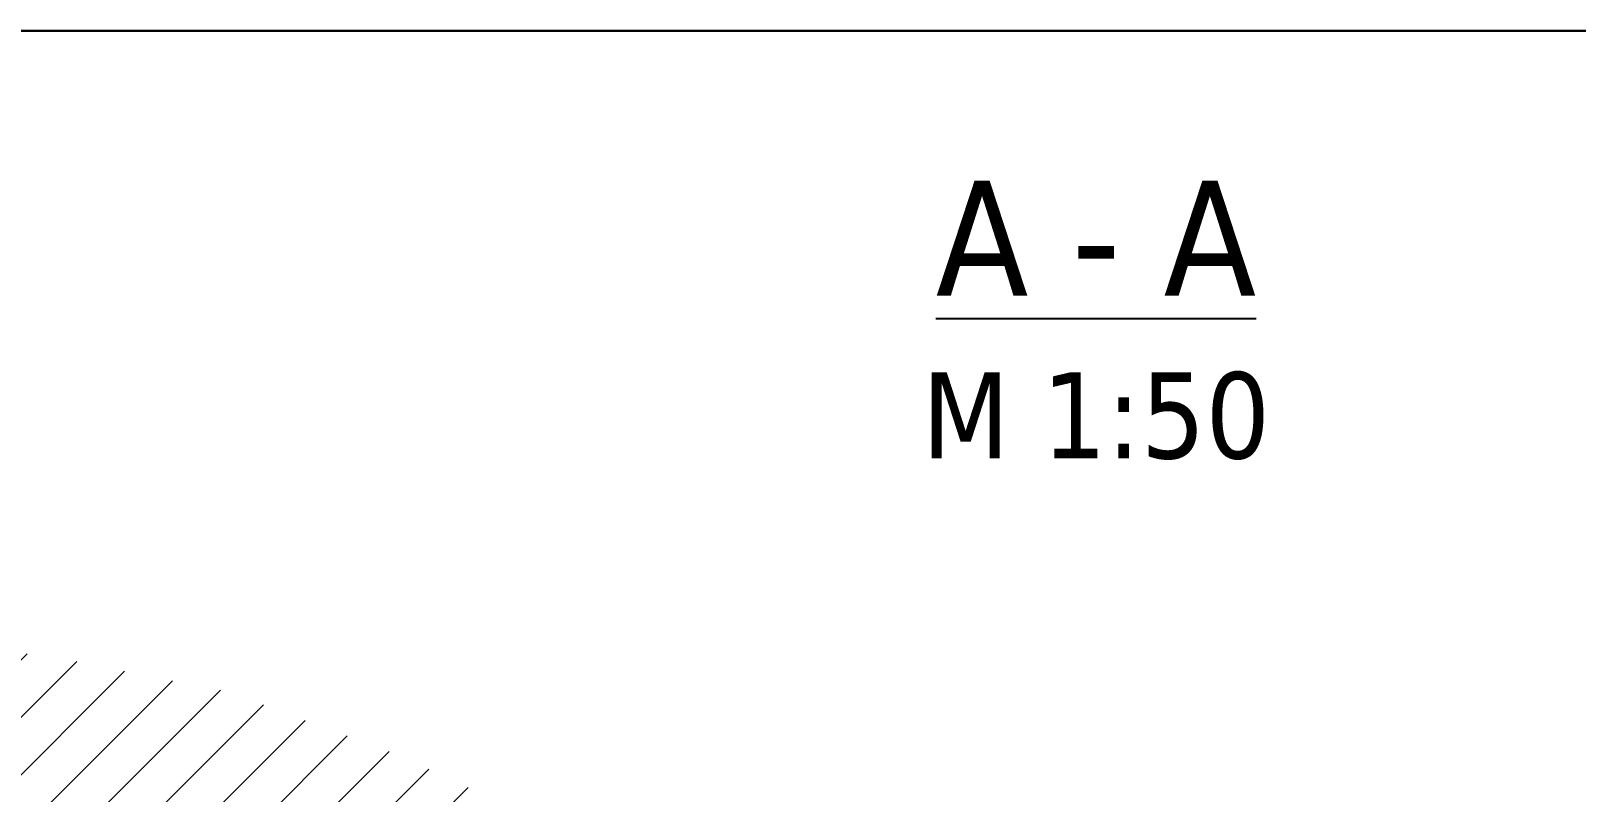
# Model space of a CAD drawing. Header units: millimetres. Extents: x -46762 to 217101, y -107409 to 31524.
# Drawn here: x 117469 to 120158, y -60799 to -59473 of the extents above; entities that cross this region are included whole.
import ezdxf

# ---------------------------------------------------------------- set-up
doc = ezdxf.new("R2010")
doc.units = ezdxf.units.MM
doc.styles.get("Standard").update_dxf_attribs({"font": 'TIMES.TTF'})

msp = doc.modelspace()

# ---------------------------------------------------------------- hatches: boundary and pattern name
at = {"lineweight": 15}
h = msp.add_hatch(dxfattribs=at)
h.set_pattern_fill('JIS_WOOD', scale=100, style=0)
h.set_pattern_definition([(45, (24389.2870675493, -18915.38355856139), (-49.99999991609842, 49.99999991609842), [])])
edge = h.paths.add_edge_path()
edge.add_line((120124.0808483189, -60917.78656704947), (120879.5630982593, -60752.37595677234))
edge.add_line((120879.5630982593, -60752.37595677234), (120900.2479905449, -60737.21568182336))
edge.add_line((120900.2479905449, -60737.21568182336), (121712.0683961191, -60721.690227419))
edge.add_line((121712.0683961191, -60721.690227419), (122516.2730933935, -60707.29033939957))
edge.add_line((122516.2730933935, -60707.29033939957), (123324.6413530701, -60750.7228013246))
edge.add_line((123324.6413530701, -60750.7228013246), (125169.9294276436, -60353.10771642974))
edge.add_line((120178.8604573049, -61140.69423761949), (120934.3427072453, -60975.28362734235))
edge.add_line((120934.3427072453, -60975.28362734235), (120955.0275995309, -60960.12335239337))
edge.add_line((120955.0275995309, -60960.12335239337), (121766.8480051051, -60944.59789798901))
edge.add_line((121766.8480051051, -60944.59789798901), (122571.0527023795, -60930.19800996959))
edge.add_line((122571.0527023795, -60930.19800996959), (123379.4209620561, -60973.63047189461))
edge.add_line((123379.4209620561, -60973.63047189461), (125224.7090366296, -60576.01538699975))
edge.add_line((120131.1509370207, -60916.23859198192), (120178.8604573049, -61140.69423761949))
edge.add_line((125224.7090366296, -60576.01538699975), (125179.3119798885, -60362.43902697396))
at = {"lineweight": 0}
h = msp.add_hatch(dxfattribs=at)
h.set_pattern_fill('JIS_WOOD', scale=100, style=0)
h.set_pattern_definition([(45, (56195.76325502712, -58324.64049932285), (-49.99999991609842, 49.99999991609842), [])])
h.paths.add_polyline_path([(118750.6534083098, -61682.60945794475), (118752.1618696954, -61706.47995141597), (118077.335959124, -61582.50039623585), (118184.405920295, -61219.59797723568), (118348.9813645023, -61278.76440225547), (118383.5420986236, -61284.43236431377), (118372.1248235221, -61274.63384550296), (118334.618646199, -61248.08212775231), (118229.9147656879, -61180.92165640197), (118142.4009282779, -61127.81787509421), (117987.6888113358, -61055.97172512751), (117820.7092073889, -60994.17817127724), (117734.1855293716, -60961.33934482369), (117539.233634408, -60923.0274382624), (117477.9002337936, -60909.89197684226), (117359.155455072, -60895.09214854541), (117240.9472528315, -60885.11908793316), (117198.29455133, -60884.24012935422), (117155.6418498286, -60885.11908793316), (117037.4336475881, -60895.09214854541), (116918.6888688665, -60909.89197684226), (116857.355468252, -60923.0274382624), (116662.4035732884, -60961.33934482369), (116575.8798952712, -60994.17817127724), (116408.9002913243, -61055.97172512751), (116254.1881743822, -61127.81787509421), (116166.6743369722, -61180.92165640197), (116061.9704564611, -61248.08212775231), (116024.464279138, -61274.63384550296), (115880.6917520873, -61398.02211444307), (115850.9996498785, -61402.70744725284), (115825.9955316629, -61426.13584033466), (115813.4934725552, -61457.37323670161), (115669.3123174432, -61608.66463535051), (115676.0019449586, -61646.55016244807), (115575.6598376048, -61766.89325899729), (115459.709175726, -61931.80736048106), (115350.4481413626, -62114.5502097451), (115267.9444643723, -62301.7505053092), (115202.6884649063, -62461.55220290623), (115141.0438384059, -62654.33104957284), (115089.3423026176, -62924.61897410438), (115063.5134358043, -63258.64457685377), (115063.5134358043, -64263.94048848236), (119333.0756668558, -64263.94048848236), (119333.0756668558, -63258.64457685377), (119307.2468000424, -62924.61897410438), (119255.5452642542, -62654.33104957284), (119193.9006377538, -62461.55220290623), (119128.6446382878, -62301.7505053092), (119046.1409612974, -62114.5502097451), (118936.8799269341, -61931.80736048106), (118820.9292650552, -61766.89325899729)])
h.paths.add_polyline_path([(119046.055732599, -64581.17296892763), (119653.2928341847, -64452.10073849611), (119653.2928341847, -64132.12816369134), (119333.0756668558, -64200.19242376649), (119333.0756668558, -63258.64457685383), (119307.2468000425, -62924.61897410447), (119255.5452642542, -62654.33104957284), (119193.9006377537, -62461.55220290615), (119128.6446382877, -62301.75050530936), (119046.1409612975, -62114.55020974522), (118936.8799269341, -61931.80736048109), (118820.9292650552, -61766.89325899728), (118750.6534083098, -61682.60945794472), (118752.1618696954, -61706.47995141597), (118077.335959124, -61582.50039623585), (118184.405920295, -61219.59797723568), (118348.9813645024, -61278.76440225548), (118383.5420986236, -61284.43236431377), (118372.1248235221, -61274.63384550291), (118362.1478556018, -61267.57085867964), (118440.5054303993, -61280.4215047155), (118620.1096206667, -61100.1441849437), (118698.3943887555, -61113.04402718857), (118548.1993643509, -60984.14385102234), (118505.0672604293, -60953.60937560909), (118384.6577978416, -60876.37483355621), (118284.01688482, -60815.30548505228), (118106.0979503366, -60732.68241259058), (117914.0714057977, -60661.61982566275), (117814.5691760779, -60623.85517524118), (117590.3744968697, -60579.7964826957), (117519.8410861631, -60564.69070206254), (117383.2845906333, -60547.67089952116), (117247.3451580567, -60536.20187981708), (117198.29455133, -60535.19107745129), (117149.2439446033, -60536.20187981708), (117013.3045120268, -60547.67089952116), (116876.7480164969, -60564.69070206254), (116806.2146057904, -60579.7964826957), (116582.0199265822, -60623.85517524118), (116482.5176968624, -60661.61982566275), (116290.4911523234, -60732.68241259058), (116112.57221784, -60815.30548505228), (116011.9313048185, -60876.37483355621), (115891.5218422308, -60953.60937560909), (115848.3897383091, -60984.14385102234), (115683.0513322009, -61126.04036030346), (115648.9054146608, -61131.42849303471), (115620.1506787129, -61158.3711450788), (115605.773310739, -61194.29415090079), (115439.9649823601, -61368.27925934702), (115447.6580540029, -61411.84761550922), (115332.2646305461, -61550.24217654082), (115198.9213693854, -61739.89339324715), (115073.2711798675, -61950.04766990081), (114978.3919513286, -62165.32800979952), (114903.3475519427, -62349.0999620361), (114832.4562314673, -62570.7956357027), (114772.9994653108, -62881.62674891397), (114743.2962684754, -63265.75619207577), (114743.2962684754, -64581.17296892763)])

# ---------------------------------------------------------------- linework, layer by layer
at = {"color": 7, "lineweight": 30}
msp.add_line((125867.6590495214, -59472.88218885516), (103736.4228983166, -59472.88218885516), dxfattribs=at)

# ---------------------------------------------------------------- texts
at = {"insert": (119322.929008408, -59977.05592400613), "char_height": 200, "width": 5998.41, "attachment_point": 5}
msp.add_mtext('{\\fTahoma|b0|i0|c204|p34;\\LА - А\\P\\H0.75x;\\lМ 1:50}', dxfattribs=at)

doc.saveas('drawing.dxf')
